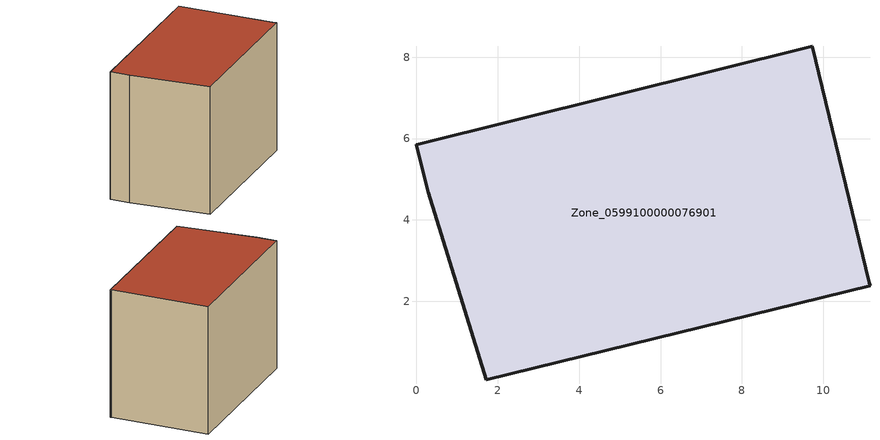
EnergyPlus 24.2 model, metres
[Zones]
Zone_0599100000076901
 floor ground (C_G): 9.73,8.27 11.13,2.45 11.15,2.38 1.72,0.07 0.29,4.68 0,5.85 z0
 wall outside (C_F): 0.29,4.68 1.72,0.07 11.15,2.38 11.13,2.45 9.73,8.27 0,5.85 0.29,4.68 z0:7.9
 roof outside (C_R): 9.73,8.27 0,5.85 0.29,4.68 1.72,0.07 11.15,2.38 11.13,2.45 z7.9
[BUILDING]
Pand.0599100000076901: North Axis=0; Terrain=City; Loads Convergence Tolerance Value=0.04; Temperature Convergence Tolerance Value=0.4; Solar Distribution=FullExterior; Maximum Number of Warmup Days=25; Minimum Number of Warmup Days=1
[Site:Location]
Rotterdam.The.Hague.AP_ZH_NLD Design_Conditions: Latitude=51.96; Longitude=4.45; Time Zone=1; Elevation=-4.5
[SITE:GROUNDTEMPERATURE:BUILDINGSURFACE]
18, 18, 18, 18, 18, 18, 18, 18, 18, 18, 18, 18
[MATERIAL] Thermal Absorptance=0.9; Solar Absorptance=0.7; Visible Absorptance=0.7
Name | Roughness | Thickness | Conductivity | Density | Specific Heat
G.TI.1975-1991 | MediumSmooth | 0.15 | 0.288461 | 540 | 1210
F.TI.1975-1991 | Rough | 0.3 | 0.230769 | 1920 | 840
R.TI.1975-1991 | MediumRough | 0.2 | 0.153846 | 1500 | 1000
[CONSTRUCTION]
C_G: G.TI.1975-1991
C_F: F.TI.1975-1991
C_R: R.TI.1975-1991
[ZONE]
Zone_0599100000076901: Type=1; Multiplier=1; Ceiling Height=Autocalculate; Volume=Autocalculate; Floor Area=autocalculate; Part of Total Floor Area=Yes
[ZONEINFILTRATION:DESIGNFLOWRATE]
Infil_Zone_0599100000076901: Zone or ZoneList or Space or SpaceList=Zone_0599100000076901; Schedule=AlwaysOn; Design Flow Rate Calculation Method=Flow/Area; Flow Rate per Floor Area=0.003; Constant Term Coefficient=1; Temperature Term Coefficient=0; Velocity Term Coefficient=0; Velocity Squared Term Coefficient=0
[HVACTEMPLATE:ZONE:IDEALLOADSAIRSYSTEM]
Zone_0599100000076901: Maximum Heating Supply Air Temperature=50; Minimum Cooling Supply Air Temperature=13; Maximum Heating Supply Air Humidity Ratio=0.0156; Minimum Cooling Supply Air Humidity Ratio=0.0077; Heating Limit=NoLimit; Cooling Limit=NoLimit; Dehumidification Control Type=ConstantSensibleHeatRatio; Cooling Sensible Heat Ratio=0.7; Dehumidification Setpoint=60; Humidification Control Type=None; Humidification Setpoint=30; Outdoor Air Method=None; Outdoor Air Flow Rate per Person=0.00944; Outdoor Air Flow Rate per Zone Floor Area=0; Outdoor Air Flow Rate per Zone=0; Demand Controlled Ventilation Type=None; Outdoor Air Economizer Type=NoEconomizer; Heat Recovery Type=None; Sensible Heat Recovery Effectiveness=0.7; Latent Heat Recovery Effectiveness=0.65
[ZONECONTROL:THERMOSTAT]
ThermostatControl_Zone_0599100000076901: Zone or ZoneList=Zone_0599100000076901; Control Type Schedule=DualSetpointControlType; Control 1=Thermostat_Zone_0599100000076901; Temperature Difference Between Cutout And Setpoint=0
[THERMOSTATSETPOINT:DUALSETPOINT]
Thermostat_Zone_0599100000076901: Heating Setpoint Temperature Schedule=HeatingSetpoint_Zone_0599100000076901; Cooling Setpoint Temperature Schedule=CoolingSetpoint_Zone_0599100000076901
[SCHEDULE:COMPACT]
HeatingSetpoint_Zone_0599100000076901: Through: 12/31, For: AllDays, Until: 24:00, 21
CoolingSetpoint_Zone_0599100000076901: Through: 12/31, For: AllDays, Until: 24:00, 24
DualSetpointControlType: Through: 12/31, For: AllDays, Until: 24:00, 4
AlwaysOn: Through: 12/31, For: AllDays, Until: 24:00, 1
